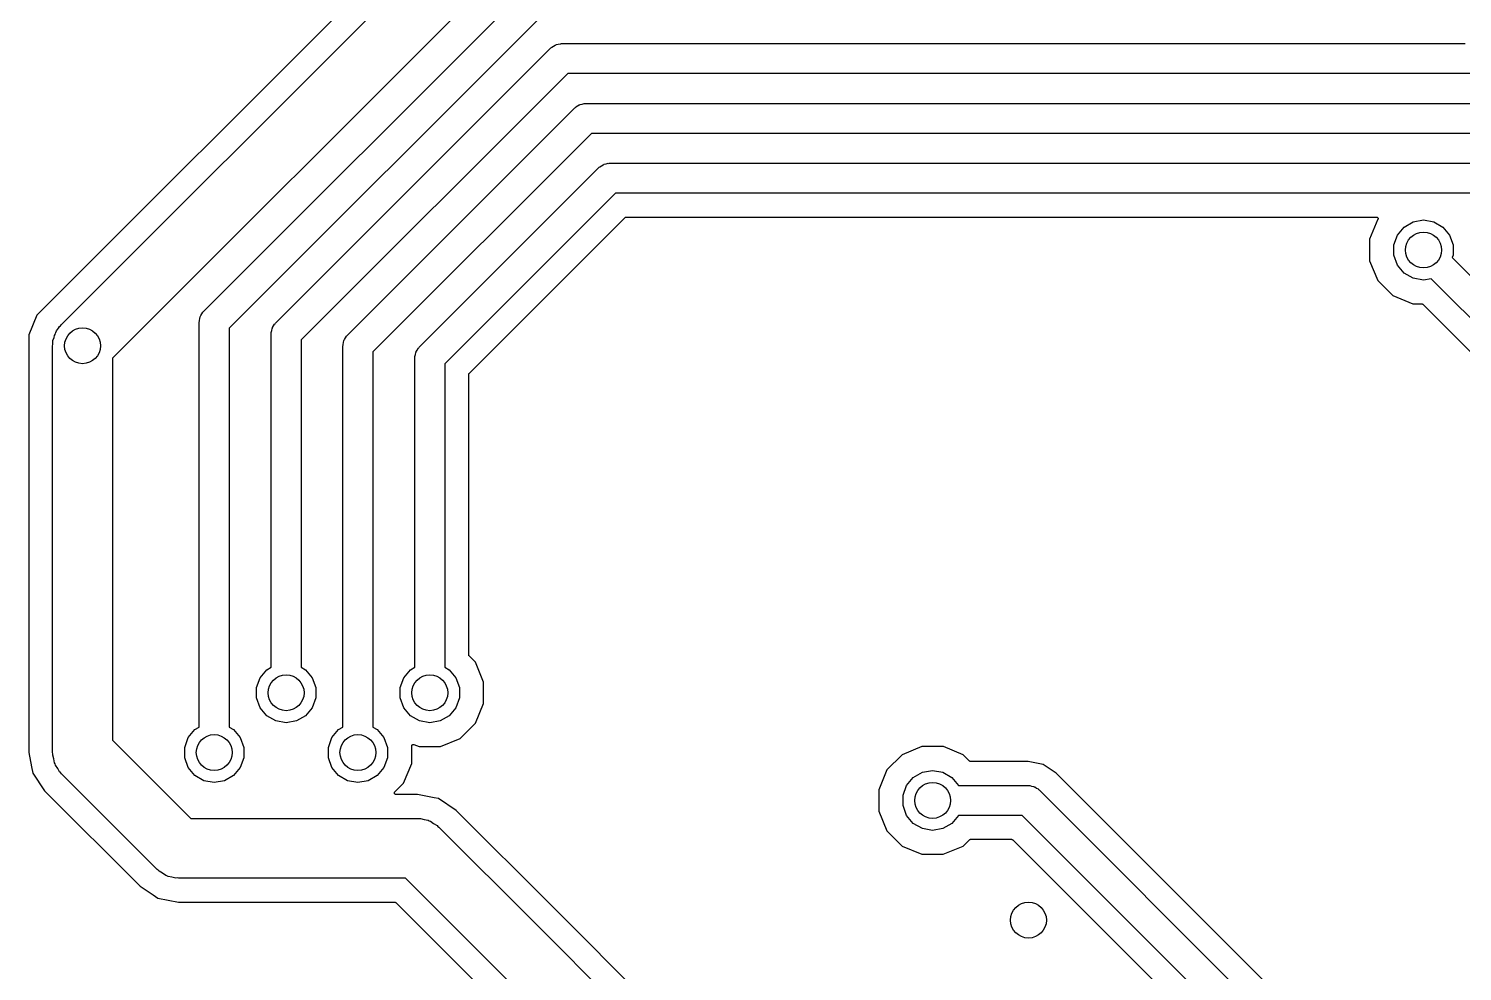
# Model space of a CAD drawing. Extents: x 0.3 to 75.7, y -92.7 to -2.
# Drawn here: x 16.35 to 28.32, y -68.23 to -60.35 of the extents above; entities that cross this region are included whole.
import ezdxf

# ---------------------------------------------------------------- set-up
doc = ezdxf.new("R2010")
doc.units = 0
doc.header["$MEASUREMENT"] = 0
doc.layers.add('BLACK', color=7, linetype='CONTINUOUS')

msp = doc.modelspace()

# ---------------------------------------------------------------- linework, layer by layer
at = {"layer": 'Black'}
for p, q in [((19.6012, -59.5624), (16.4827, -62.6809)), ((16.6232, -62.8232), (19.805, -59.6414)), ((20.2318, -59.9218), (17.05, -63.1036)), ((17.8116, -62.7116), (20.5116, -60.0116)), ((20.6518, -60.225), (18.025, -62.8518)), ((18.4116, -62.8116), (20.7116, -60.5116)), ((20.7116, -60.5116), (20.7161, -60.5085)), ((20.7161, -60.5085), (20.7197, -60.5042)), ((20.7197, -60.5042), (20.7338, -60.4961)), ((20.7338, -60.4961), (20.7472, -60.4867)), ((20.7472, -60.4867), (20.7525, -60.4853)), ((20.7525, -60.4853), (20.7572, -60.4825)), ((20.7572, -60.4825), (20.7733, -60.4797)), ((20.7733, -60.4797), (20.7891, -60.4755)), ((20.7891, -60.4755), (20.7946, -60.476)), ((20.7946, -60.476), (20.8, -60.475)), ((20.8, -60.475), (22.5, -60.475)), ((22.5, -60.475), (28.3482, -60.475)), ((20.8518, -60.725), (18.625, -62.9518)), ((22.5, -60.725), (20.8518, -60.725)), ((28.4, -60.725), (22.5, -60.725)), ((19.0116, -62.9116), (20.9116, -61.0116)), ((20.9116, -61.0116), (20.9161, -61.0085)), ((20.9161, -61.0085), (20.9197, -61.0042)), ((20.9197, -61.0042), (20.9338, -60.9961)), ((20.9338, -60.9961), (20.9472, -60.9867)), ((20.9472, -60.9867), (20.9525, -60.9853)), ((20.9525, -60.9853), (20.9572, -60.9825)), ((20.9572, -60.9825), (20.9733, -60.9797)), ((20.9733, -60.9797), (20.9891, -60.9755)), ((20.9891, -60.9755), (20.9946, -60.976)), ((20.9946, -60.976), (21, -60.975)), ((21, -60.975), (23, -60.975)), ((23, -60.975), (28.5482, -60.975)), ((21.0518, -61.225), (19.225, -63.0518)), ((23, -61.225), (21.0518, -61.225)), ((28.6, -61.225), (23, -61.225)), ((19.6116, -63.0116), (21.1116, -61.5116)), ((21.1116, -61.5116), (21.1161, -61.5085)), ((21.1161, -61.5085), (21.1197, -61.5042)), ((21.1197, -61.5042), (21.1338, -61.4961)), ((21.1338, -61.4961), (21.1472, -61.4867)), ((21.1472, -61.4867), (21.1525, -61.4853)), ((21.1525, -61.4853), (21.1572, -61.4825)), ((21.1572, -61.4825), (21.1733, -61.4797)), ((21.1733, -61.4797), (21.1891, -61.4755)), ((21.1891, -61.4755), (21.1946, -61.476)), ((21.1946, -61.476), (21.2, -61.475)), ((21.2, -61.475), (23.4, -61.475)), ((23.4, -61.475), (28.7482, -61.475)), ((21.2518, -61.725), (19.825, -63.1518)), ((23.4, -61.725), (21.2518, -61.725)), ((28.8, -61.725), (23.4, -61.725)), ((20.0288, -63.2308), (21.3308, -61.9288)), ((21.3308, -61.9288), (21.3313, -61.9285)), ((21.3313, -61.9285), (21.3316, -61.928)), ((21.3316, -61.928), (21.3331, -61.9272)), ((21.3331, -61.9272), (21.3345, -61.9262)), ((21.3345, -61.9262), (21.3351, -61.9261)), ((21.3351, -61.9261), (21.3356, -61.9258)), ((21.3356, -61.9258), (21.3372, -61.9255)), ((21.3372, -61.9255), (21.3389, -61.925)), ((21.3389, -61.925), (21.3394, -61.9251)), ((21.3394, -61.9251), (21.34, -61.925)), ((21.34, -61.925), (27.6075, -61.925)), ((27.6195, -61.943), (27.5501, -62.1101)), ((27.6075, -61.925), (27.6089, -61.9252)), ((27.6089, -61.9252), (27.6103, -61.9253)), ((27.6103, -61.9253), (27.6111, -61.9256)), ((27.6111, -61.9256), (27.6119, -61.9258)), ((27.6119, -61.9258), (27.6131, -61.9265)), ((27.6131, -61.9265), (27.6145, -61.927)), ((27.6145, -61.927), (27.6151, -61.9276)), ((27.6151, -61.9276), (27.6158, -61.928)), ((27.6158, -61.928), (27.6167, -61.9291)), ((27.6167, -61.9291), (27.6178, -61.9301)), ((27.6178, -61.9301), (27.6182, -61.9308)), ((27.6182, -61.9308), (27.6187, -61.9315)), ((27.6187, -61.9315), (27.6192, -61.9328)), ((27.6192, -61.9328), (27.6199, -61.9341)), ((27.6198, -61.9416), (27.6195, -61.943)), ((27.6203, -61.9403), (27.6198, -61.9416)), ((27.6199, -61.9341), (27.62, -61.9349)), ((27.62, -61.9349), (27.6203, -61.9357)), ((27.6203, -61.9357), (27.6203, -61.9372)), ((27.6203, -61.9372), (27.6204, -61.9386)), ((27.6204, -61.9386), (27.6203, -61.9394)), ((27.6203, -61.9394), (27.6203, -61.9403)), ((27.7827, -62.0745), (27.8387, -62.0078)), ((27.8387, -62.0078), (27.9142, -61.9642)), ((27.9142, -61.9642), (28, -61.949)), ((28, -61.949), (28.0858, -61.9642)), ((28.0858, -61.9642), (28.1613, -62.0078)), ((28.1613, -62.0078), (28.2173, -62.0745)), ((27.5501, -62.1101), (27.5499, -62.2891)), ((27.7529, -62.1564), (27.7827, -62.0745)), ((28.2173, -62.0745), (28.2471, -62.1564)), ((27.7529, -62.2436), (27.7529, -62.1564)), ((27.7827, -62.3255), (27.7529, -62.2436)), ((28.2471, -62.2436), (28.24, -62.2632)), ((28.24, -62.2632), (29.4884, -63.5116)), ((28.2471, -62.1564), (28.2471, -62.2436)), ((27.5499, -62.2891), (27.6183, -62.4546)), ((27.8387, -62.3922), (27.7827, -62.3255)), ((27.6183, -62.4546), (27.7448, -62.5813)), ((27.9142, -62.4358), (27.8387, -62.3922)), ((28, -62.451), (27.9142, -62.4358)), ((28.0631, -62.4398), (28, -62.451)), ((29.275, -63.6518), (28.0631, -62.4398)), ((27.7448, -62.5813), (27.9101, -62.6499)), ((16.4187, -62.7448), (16.3501, -62.9101)), ((16.4827, -62.681), (16.4187, -62.7448)), ((16.4827, -62.6809), (16.4827, -62.6809)), ((16.4827, -62.6809), (16.4827, -62.681)), ((17.7867, -62.7472), (17.7961, -62.7338)), ((17.7961, -62.7338), (17.8042, -62.7197)), ((17.8042, -62.7197), (17.8085, -62.7161)), ((17.8085, -62.7161), (17.8116, -62.7116)), ((27.9101, -62.6499), (27.985, -62.65)), ((27.985, -62.65), (27.9855, -62.6501)), ((27.9855, -62.6501), (27.9861, -62.65)), ((27.9861, -62.65), (27.9878, -62.6505)), ((27.9878, -62.6505), (27.9894, -62.6508)), ((27.9894, -62.6508), (27.9899, -62.6511)), ((27.9899, -62.6511), (27.9905, -62.6512)), ((27.9905, -62.6512), (27.9919, -62.6522)), ((27.9919, -62.6522), (27.9933, -62.653)), ((27.9933, -62.653), (27.9937, -62.6535)), ((27.9937, -62.6535), (27.9942, -62.6538)), ((27.9942, -62.6538), (29.0712, -63.7308)), ((16.5827, -62.8745), (16.6003, -62.8536)), ((16.6003, -62.8536), (16.6085, -62.8393)), ((16.6085, -62.8393), (16.6169, -62.8322)), ((16.6169, -62.8322), (16.6232, -62.8232)), ((17.775, -62.8), (17.776, -62.7946)), ((17.775, -66.1868), (17.775, -62.8)), ((17.7755, -62.7891), (17.7797, -62.7733)), ((17.776, -62.7946), (17.7755, -62.7891)), ((17.7797, -62.7733), (17.7825, -62.7572)), ((17.7825, -62.7572), (17.7853, -62.7525)), ((17.7853, -62.7525), (17.7867, -62.7472)), ((18.025, -62.8518), (18.025, -66.1868)), ((18.3797, -62.8733), (18.3825, -62.8572)), ((18.3825, -62.8572), (18.3853, -62.8525)), ((18.3853, -62.8525), (18.3867, -62.8472)), ((18.3867, -62.8472), (18.3961, -62.8338)), ((18.3961, -62.8338), (18.4042, -62.8197)), ((18.4042, -62.8197), (18.4085, -62.8161)), ((18.4085, -62.8161), (18.4116, -62.8116)), ((16.3501, -62.9101), (16.3499, -63.091)), ((16.551, -62.9782), (16.5529, -62.9711)), ((16.5519, -62.9892), (16.551, -62.9782)), ((16.5529, -62.9564), (16.5622, -62.9307)), ((16.5529, -62.9711), (16.5529, -62.9564)), ((16.5622, -62.9307), (16.5651, -62.9145)), ((16.5651, -62.9145), (16.5706, -62.905)), ((16.5706, -62.905), (16.5734, -62.8943)), ((16.5734, -62.8943), (16.5776, -62.8883)), ((16.5776, -62.8883), (16.5827, -62.8745)), ((18.375, -62.9), (18.376, -62.8946)), ((18.375, -65.6868), (18.375, -62.9)), ((18.3755, -62.8891), (18.3797, -62.8733)), ((18.376, -62.8946), (18.3755, -62.8891)), ((18.625, -62.9518), (18.625, -65.6868)), ((18.9755, -62.9891), (18.9797, -62.9733)), ((18.9797, -62.9733), (18.9825, -62.9572)), ((18.9825, -62.9572), (18.9853, -62.9525)), ((18.9853, -62.9525), (18.9867, -62.9472)), ((18.9867, -62.9472), (18.9961, -62.9338)), ((18.9961, -62.9338), (19.0042, -62.9197)), ((19.0042, -62.9197), (19.0085, -62.9161)), ((19.0085, -62.9161), (19.0116, -62.9116)), ((16.3499, -63.091), (16.35, -63.0913)), ((16.35, -63.0913), (16.35, -63.0916)), ((16.35, -63.0916), (16.35, -63.0919)), ((16.35, -63.0919), (16.35, -66.3987)), ((16.55, -63), (16.5519, -62.9892)), ((16.55, -66.4), (16.55, -63)), ((17.05, -63.1036), (17.05, -66.2964)), ((18.975, -63), (18.976, -62.9946)), ((18.975, -66.1868), (18.975, -63)), ((18.976, -62.9946), (18.9755, -62.9891)), ((19.225, -63.0518), (19.225, -66.1868)), ((19.575, -63.1), (19.576, -63.0946)), ((19.575, -65.6868), (19.575, -63.1)), ((19.5755, -63.0891), (19.5797, -63.0733)), ((19.576, -63.0946), (19.5755, -63.0891)), ((19.5797, -63.0733), (19.5825, -63.0572)), ((19.5825, -63.0572), (19.5853, -63.0525)), ((19.5853, -63.0525), (19.5867, -63.0472)), ((19.5867, -63.0472), (19.5961, -63.0338)), ((19.5961, -63.0338), (19.6042, -63.0197)), ((19.6042, -63.0197), (19.6085, -63.0161)), ((19.6085, -63.0161), (19.6116, -63.0116)), ((19.825, -63.1518), (19.825, -65.6868)), ((20.025, -63.2389), (20.0255, -63.2372)), ((20.0251, -63.2394), (20.025, -63.2389)), ((20.025, -63.24), (20.0251, -63.2394)), ((20.025, -65.5832), (20.025, -63.24)), ((20.0255, -63.2372), (20.0258, -63.2356)), ((20.0258, -63.2356), (20.0261, -63.2351)), ((20.0261, -63.2351), (20.0262, -63.2345)), ((20.0262, -63.2345), (20.0272, -63.2331)), ((20.0272, -63.2331), (20.028, -63.2316)), ((20.028, -63.2316), (20.0285, -63.2313)), ((20.0285, -63.2313), (20.0288, -63.2308)), ((20.0251, -65.5838), (20.025, -65.5832)), ((20.025, -65.5844), (20.0251, -65.5838)), ((20.0255, -65.586), (20.025, -65.5844)), ((20.0258, -65.5877), (20.0255, -65.586)), ((20.0261, -65.5882), (20.0258, -65.5877)), ((20.0262, -65.5887), (20.0261, -65.5882)), ((20.0272, -65.5901), (20.0262, -65.5887)), ((20.028, -65.5916), (20.0272, -65.5901)), ((20.0285, -65.592), (20.028, -65.5916)), ((20.0288, -65.5924), (20.0285, -65.592)), ((20.0817, -65.6454), (20.0288, -65.5924)), ((18.2827, -65.7745), (18.3387, -65.7078)), ((18.3387, -65.7078), (18.375, -65.6868)), ((18.625, -65.6868), (18.6613, -65.7078)), ((18.6613, -65.7078), (18.7173, -65.7745)), ((19.4827, -65.7745), (19.5387, -65.7078)), ((19.5387, -65.7078), (19.575, -65.6868)), ((19.825, -65.6868), (19.8613, -65.7078)), ((19.8613, -65.7078), (19.9173, -65.7745)), ((20.1501, -65.8109), (20.0817, -65.6454)), ((18.2529, -65.8564), (18.2827, -65.7745)), ((18.2529, -65.9436), (18.2529, -65.8564)), ((18.7173, -65.7745), (18.7471, -65.8564)), ((18.7471, -65.8564), (18.7471, -65.9436)), ((19.4529, -65.8564), (19.4827, -65.7745)), ((19.4529, -65.9436), (19.4529, -65.8564)), ((19.9173, -65.7745), (19.9471, -65.8564)), ((19.9471, -65.8564), (19.9471, -65.9436)), ((20.1499, -65.9899), (20.1501, -65.8109)), ((18.2827, -66.0255), (18.2529, -65.9436)), ((18.7471, -65.9436), (18.7173, -66.0255)), ((19.4827, -66.0255), (19.4529, -65.9436)), ((19.9471, -65.9436), (19.9173, -66.0255)), ((18.3387, -66.0922), (18.2827, -66.0255)), ((18.4142, -66.1358), (18.3387, -66.0922)), ((18.6613, -66.0922), (18.5858, -66.1358)), ((18.7173, -66.0255), (18.6613, -66.0922)), ((19.5387, -66.0922), (19.4827, -66.0255)), ((19.6142, -66.1358), (19.5387, -66.0922)), ((19.8613, -66.0922), (19.7858, -66.1358)), ((19.9173, -66.0255), (19.8613, -66.0922)), ((20.0813, -66.1552), (20.1499, -65.9899)), ((17.6827, -66.2745), (17.7387, -66.2078)), ((17.7387, -66.2078), (17.775, -66.1868)), ((18.025, -66.1868), (18.0613, -66.2078)), ((18.0613, -66.2078), (18.1173, -66.2745)), ((18.5, -66.151), (18.4142, -66.1358)), ((18.5858, -66.1358), (18.5, -66.151)), ((18.8827, -66.2745), (18.9387, -66.2078)), ((18.9387, -66.2078), (18.975, -66.1868)), ((19.225, -66.1868), (19.2613, -66.2078)), ((19.2613, -66.2078), (19.3173, -66.2745)), ((19.7, -66.151), (19.6142, -66.1358)), ((19.7858, -66.1358), (19.7, -66.151)), ((19.9546, -66.2817), (20.0813, -66.1552)), ((17.05, -66.2964), (17.7036, -66.95)), ((17.6529, -66.3564), (17.6827, -66.2745)), ((18.1173, -66.2745), (18.1471, -66.3564)), ((18.8529, -66.3564), (18.8827, -66.2745)), ((19.3173, -66.2745), (19.3471, -66.3564)), ((19.5521, -66.3375), (19.5527, -66.3368)), ((19.5527, -66.3368), (19.5531, -66.3361)), ((19.5531, -66.3361), (19.5542, -66.3352)), ((19.5542, -66.3352), (19.5551, -66.3341)), ((19.5551, -66.3341), (19.5559, -66.3337)), ((19.5559, -66.3337), (19.5566, -66.3332)), ((19.5566, -66.3332), (19.5579, -66.3327)), ((19.5579, -66.3327), (19.5592, -66.3321)), ((19.5592, -66.3321), (19.56, -66.3319)), ((19.56, -66.3319), (19.5608, -66.3317)), ((19.5608, -66.3317), (19.5622, -66.3317)), ((19.5622, -66.3317), (19.5636, -66.3315)), ((19.5636, -66.3315), (19.5645, -66.3317)), ((19.5645, -66.3317), (19.5653, -66.3317)), ((19.5653, -66.3317), (19.5667, -66.3321)), ((19.5667, -66.3321), (19.568, -66.3325)), ((19.568, -66.3325), (19.6101, -66.3499)), ((19.7891, -66.3501), (19.9546, -66.2817)), ((16.35, -66.3987), (16.3737, -66.518)), ((16.5519, -66.4108), (16.55, -66.4)), ((16.551, -66.4218), (16.5519, -66.4108)), ((16.5594, -66.4533), (16.551, -66.4218)), ((16.5651, -66.4855), (16.5594, -66.4533)), ((17.6529, -66.4436), (17.6529, -66.3564)), ((17.6827, -66.5255), (17.6529, -66.4436)), ((18.1471, -66.4436), (18.1173, -66.5255)), ((18.1471, -66.3564), (18.1471, -66.4436)), ((18.8529, -66.4436), (18.8529, -66.3564)), ((18.8827, -66.5255), (18.8529, -66.4436)), ((19.3471, -66.4436), (19.3173, -66.5255)), ((19.3471, -66.3564), (19.3471, -66.4436)), ((19.5499, -66.4899), (19.55, -66.3445)), ((19.55, -66.3445), (19.5503, -66.3431)), ((19.5503, -66.3431), (19.5504, -66.3416)), ((19.5504, -66.3416), (19.5507, -66.3408)), ((19.5507, -66.3408), (19.5508, -66.34)), ((19.5508, -66.34), (19.5515, -66.3388)), ((19.5515, -66.3388), (19.5521, -66.3375)), ((19.6101, -66.3499), (19.7891, -66.3501)), ((23.6454, -66.4183), (23.5187, -66.5448)), ((23.8109, -66.3499), (23.6454, -66.4183)), ((23.9899, -66.3501), (23.8109, -66.3499)), ((24.1552, -66.4187), (23.9899, -66.3501)), ((24.2076, -66.4712), (24.1552, -66.4187)), ((16.3737, -66.518), (16.3845, -66.5721)), ((16.3845, -66.5721), (16.4827, -66.7191)), ((16.5706, -66.495), (16.5651, -66.4855)), ((16.5734, -66.5057), (16.5706, -66.495)), ((16.5922, -66.5324), (16.5734, -66.5057)), ((16.6085, -66.5607), (16.5922, -66.5324)), ((16.6169, -66.5678), (16.6085, -66.5607)), ((16.6232, -66.5768), (16.6169, -66.5678)), ((17.7387, -66.5922), (17.6827, -66.5255)), ((18.1173, -66.5255), (18.0613, -66.5922)), ((18.9387, -66.5922), (18.8827, -66.5255)), ((19.3173, -66.5255), (19.2613, -66.5922)), ((19.4813, -66.6552), (19.5499, -66.4899)), ((23.5187, -66.5448), (23.4501, -66.7101)), ((23.7387, -66.6078), (23.8142, -66.5642)), ((23.8142, -66.5642), (23.9, -66.549)), ((23.9, -66.549), (23.9858, -66.5642)), ((23.9858, -66.5642), (24.0613, -66.6078)), ((24.2081, -66.4715), (24.2076, -66.4712)), ((24.2084, -66.472), (24.2081, -66.4715)), ((24.2099, -66.4728), (24.2084, -66.472)), ((24.2113, -66.4738), (24.2099, -66.4728)), ((24.2119, -66.4739), (24.2113, -66.4738)), ((24.2124, -66.4742), (24.2119, -66.4739)), ((24.214, -66.4745), (24.2124, -66.4742)), ((24.2157, -66.4749), (24.214, -66.4745)), ((24.2162, -66.4749), (24.2157, -66.4749)), ((24.2168, -66.475), (24.2162, -66.4749)), ((24.6987, -66.475), (24.2168, -66.475)), ((24.8243, -66.5), (24.6987, -66.475)), ((24.9307, -66.5711), (24.8243, -66.5)), ((28.0308, -69.6712), (24.9307, -66.5711)), ((17.4232, -67.3768), (16.6232, -66.5768)), ((17.8142, -66.6358), (17.7387, -66.5922)), ((17.9, -66.651), (17.8142, -66.6358)), ((17.9858, -66.6358), (17.9, -66.651)), ((18.0613, -66.5922), (17.9858, -66.6358)), ((19.0142, -66.6358), (18.9387, -66.5922)), ((19.1, -66.651), (19.0142, -66.6358)), ((19.1858, -66.6358), (19.1, -66.651)), ((19.2613, -66.5922), (19.1858, -66.6358)), ((19.4086, -66.7278), (19.4813, -66.6552)), ((23.6529, -66.7564), (23.6827, -66.6745)), ((23.6827, -66.6745), (23.7387, -66.6078)), ((24.0613, -66.6078), (24.1173, -66.6745)), ((24.1173, -66.6745), (24.1175, -66.675)), ((24.1175, -66.675), (24.7, -66.675)), ((24.7, -66.675), (24.7054, -66.676)), ((24.7054, -66.676), (24.7109, -66.6755)), ((24.7109, -66.6755), (24.7267, -66.6797)), ((24.7267, -66.6797), (24.7428, -66.6825)), ((24.7428, -66.6825), (24.7475, -66.6853)), ((24.7475, -66.6853), (24.7528, -66.6867)), ((24.7528, -66.6867), (24.7662, -66.6961)), ((24.7662, -66.6961), (24.7803, -66.7042)), ((16.4827, -66.7191), (17.2809, -67.5173)), ((19.4048, -66.7359), (19.405, -66.7353)), ((19.405, -66.7375), (19.4048, -66.7359)), ((19.405, -66.7347), (19.4055, -66.7331)), ((19.405, -66.7353), (19.405, -66.7347)), ((19.405, -66.7393), (19.405, -66.7375)), ((19.4052, -66.7398), (19.405, -66.7393)), ((19.4052, -66.7404), (19.4052, -66.7398)), ((19.4059, -66.7419), (19.4052, -66.7404)), ((19.4055, -66.7331), (19.406, -66.7315)), ((19.4065, -66.7435), (19.4059, -66.7419)), ((19.406, -66.7315), (19.4063, -66.731)), ((19.4063, -66.731), (19.4065, -66.7305)), ((19.4065, -66.7305), (19.4076, -66.7292)), ((19.4069, -66.7439), (19.4065, -66.7435)), ((19.4071, -66.7444), (19.4069, -66.7439)), ((19.4083, -66.7457), (19.4071, -66.7444)), ((19.4076, -66.7292), (19.4086, -66.7278)), ((19.4094, -66.747), (19.4083, -66.7457)), ((19.4099, -66.7472), (19.4094, -66.747)), ((19.4103, -66.7476), (19.4099, -66.7472)), ((19.4118, -66.7484), (19.4103, -66.7476)), ((19.4133, -66.7492), (19.4118, -66.7484)), ((19.4139, -66.7493), (19.4133, -66.7492)), ((19.4144, -66.7496), (19.4139, -66.7493)), ((19.4161, -66.7497), (19.4144, -66.7496)), ((19.4178, -66.75), (19.4161, -66.7497)), ((19.5987, -66.75), (19.4178, -66.75)), ((19.737, -66.7775), (19.5987, -66.75)), ((19.7721, -66.7845), (19.737, -66.7775)), ((19.9191, -66.8827), (19.7721, -66.7845)), ((23.4501, -66.7101), (23.4499, -66.8891)), ((23.6529, -66.8436), (23.6529, -66.7564)), ((24.7803, -66.7042), (24.7839, -66.7085)), ((24.7839, -66.7085), (24.7884, -66.7116)), ((24.7884, -66.7116), (27.9518, -69.875)), ((20.7182, -67.6818), (19.9191, -66.8827)), ((23.4499, -66.8891), (23.5183, -67.0546)), ((23.6827, -66.9255), (23.6529, -66.8436)), ((23.7387, -66.9922), (23.6827, -66.9255)), ((24.1173, -66.9255), (24.0613, -66.9922)), ((24.1175, -66.925), (24.1173, -66.9255)), ((24.6482, -66.925), (24.1175, -66.925)), ((27.8116, -70.0884), (24.6482, -66.925)), ((17.7036, -66.95), (19.6, -66.95)), ((19.6, -66.95), (19.6108, -66.9519)), ((19.6108, -66.9519), (19.6218, -66.951)), ((19.6218, -66.951), (19.6533, -66.9594)), ((19.6533, -66.9594), (19.6855, -66.9651)), ((19.6855, -66.9651), (19.695, -66.9706)), ((19.695, -66.9706), (19.7057, -66.9734)), ((19.7057, -66.9734), (19.7324, -66.9922)), ((19.7324, -66.9922), (19.7607, -67.0085)), ((19.7607, -67.0085), (19.7678, -67.0169)), ((19.7678, -67.0169), (19.7768, -67.0232)), ((19.7768, -67.0232), (20.5768, -67.8232)), ((23.5183, -67.0546), (23.6448, -67.1813)), ((23.8142, -67.0358), (23.7387, -66.9922)), ((23.9, -67.051), (23.8142, -67.0358)), ((23.9858, -67.0358), (23.9, -67.051)), ((24.0613, -66.9922), (23.9858, -67.0358)), ((24.1546, -67.1817), (24.2076, -67.1288)), ((24.2076, -67.1288), (24.208, -67.1285)), ((24.208, -67.1285), (24.2084, -67.128)), ((24.2084, -67.128), (24.2099, -67.1272)), ((24.2099, -67.1272), (24.2113, -67.1262)), ((24.2113, -67.1262), (24.2118, -67.1261)), ((24.2118, -67.1261), (24.2123, -67.1258)), ((24.2123, -67.1258), (24.214, -67.1255)), ((24.214, -67.1255), (24.2156, -67.125)), ((24.2156, -67.125), (24.2162, -67.1251)), ((24.2162, -67.1251), (24.2168, -67.125)), ((24.2168, -67.125), (24.56, -67.125)), ((24.56, -67.125), (24.5606, -67.1251)), ((24.5606, -67.1251), (24.5611, -67.125)), ((24.5611, -67.125), (24.5628, -67.1255)), ((24.5628, -67.1255), (24.5644, -67.1258)), ((24.5644, -67.1258), (24.5649, -67.1261)), ((24.5649, -67.1261), (24.5655, -67.1262)), ((24.5655, -67.1262), (24.5669, -67.1272)), ((24.5669, -67.1272), (24.5684, -67.128)), ((24.5684, -67.128), (24.5687, -67.1285)), ((24.5687, -67.1285), (24.5692, -67.1288)), ((24.5692, -67.1288), (26.9682, -69.5278)), ((23.6448, -67.1813), (23.8101, -67.2499)), ((23.8101, -67.2499), (23.9891, -67.2501)), ((23.9891, -67.2501), (24.1546, -67.1817)), ((17.4322, -67.3831), (17.4232, -67.3768)), ((17.4393, -67.3915), (17.4322, -67.3831)), ((17.4676, -67.4078), (17.4393, -67.3915)), ((17.4943, -67.4266), (17.4676, -67.4078)), ((17.2809, -67.5173), (17.3885, -67.5892)), ((17.505, -67.4294), (17.4943, -67.4266)), ((17.5145, -67.4349), (17.505, -67.4294)), ((17.5467, -67.4406), (17.5145, -67.4349)), ((17.5782, -67.449), (17.5467, -67.4406)), ((17.5892, -67.4481), (17.5782, -67.449)), ((17.6, -67.45), (17.5892, -67.4481)), ((19.4964, -67.45), (17.6, -67.45)), ((20.2232, -68.1768), (19.4964, -67.45)), ((17.3885, -67.5892), (17.3885, -67.5892)), ((17.3885, -67.5892), (17.4279, -67.6155)), ((17.4279, -67.6155), (17.6013, -67.65)), ((17.6013, -67.65), (19.4082, -67.65)), ((19.4082, -67.65), (19.4088, -67.6501)), ((19.4088, -67.6501), (19.4094, -67.65)), ((19.4094, -67.65), (19.411, -67.6505)), ((19.411, -67.6505), (19.4127, -67.6508)), ((19.4127, -67.6508), (19.4132, -67.6511)), ((19.4132, -67.6511), (19.4137, -67.6512)), ((19.4137, -67.6512), (19.4151, -67.6522)), ((19.4151, -67.6522), (19.4166, -67.653)), ((19.4166, -67.653), (19.4169, -67.6535)), ((19.4169, -67.6535), (19.4174, -67.6538)), ((19.4174, -67.6538), (20.0818, -68.3182)), ((23.5826, -70.5462), (20.7182, -67.6818)), ((20.7182, -67.6818), (20.7182, -67.6818)), ((20.7182, -67.6818), (20.7182, -67.6818)), ((20.5768, -67.8232), (23.5036, -70.75)), ((23.2232, -71.1768), (20.2232, -68.1768))]:
    msp.add_line(p, q, dxfattribs=at)
for centre in [(28, -62.2), (16.8, -63), (18.5, -65.9), (19.7, -65.9), (17.9, -66.4), (19.1, -66.4), (23.9, -66.8), (24.7, -67.8)]:
    msp.add_circle(centre, 0.15, dxfattribs=at)

doc.saveas('drawing.dxf')
